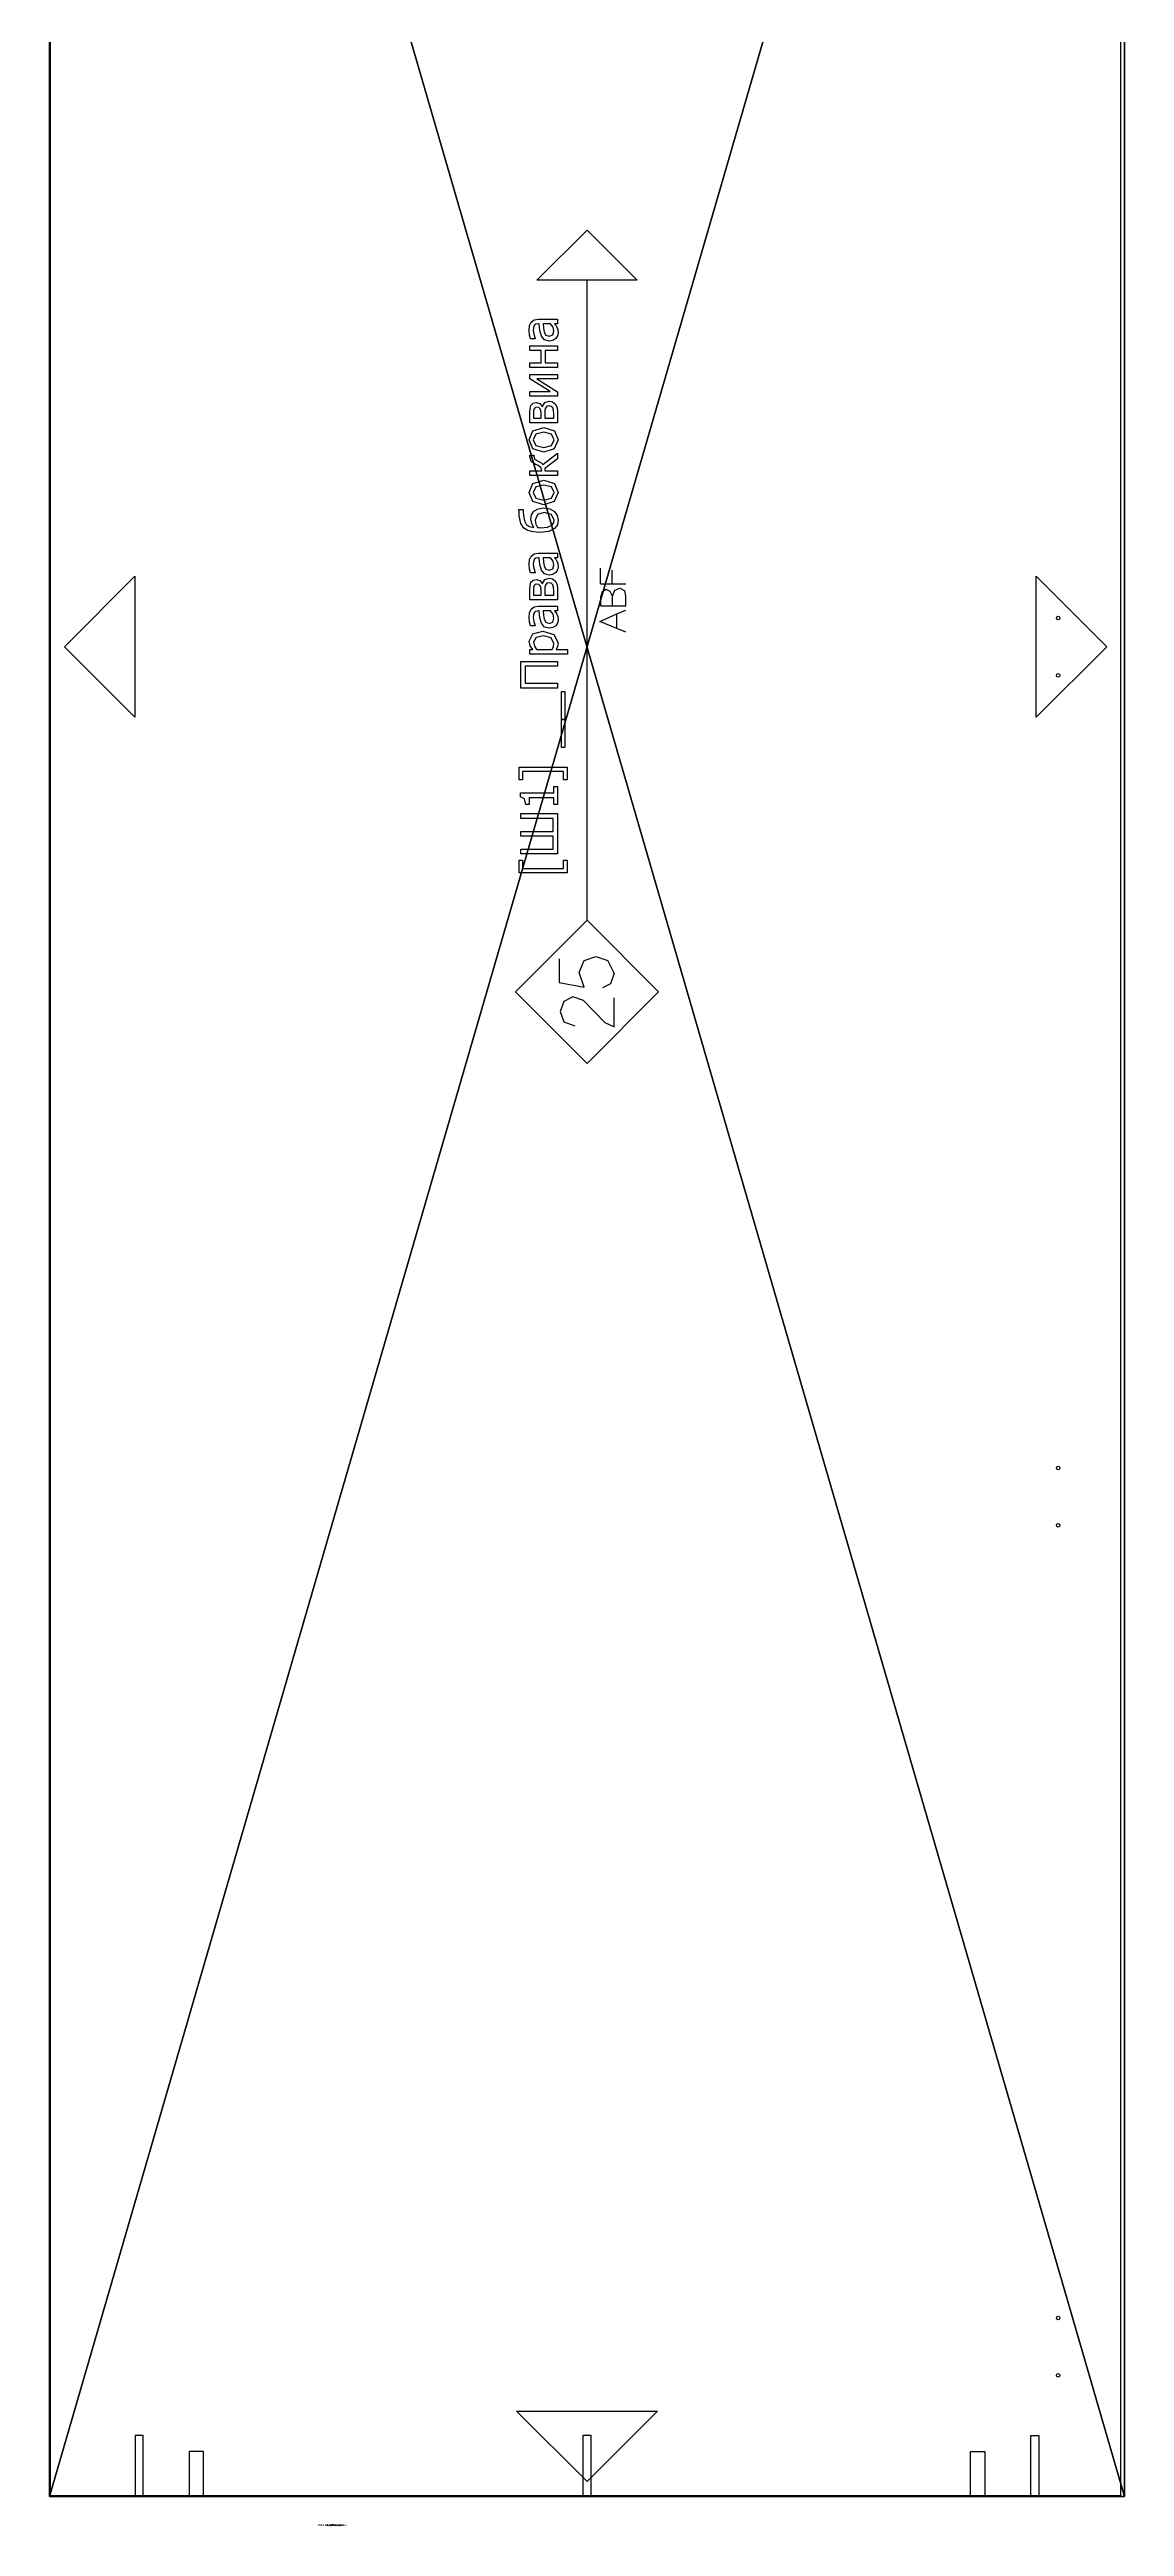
# Model space of a CAD drawing. Header units: millimetres. Extents: x -45532 to 18, y -11338 to 4436.
# Drawn here: x -41444 to -40844, y -17 to 1365 of the extents above; entities that cross this region are included whole.
import ezdxf

# ---------------------------------------------------------------- set-up
doc = ezdxf.new("R2010")
doc.units = ezdxf.units.MM
doc.header["$LTSCALE"] = 25.4
doc.layers.get('0').update_dxf_attribs({"true_color": 0xffffff})
for name, color, linetype, true_color in [('-', 216, 'Continuous', 0x770077), ('ABF_cuttingLines', 134, 'Continuous', 0x009987), ('ABF_edgeBanding', 252, 'Continuous', 0x777799), ('ABF_Label', 190, 'Continuous', 0x9900ff), ('DEPTH3.0-ARTICLE46331', 134, 'Continuous', 0x009987), ('DSIDE-4.5', 190, 'Continuous', 0x9900ff), ('DSIDE-8', 22, 'Continuous', 0xcc4400), ('Dside4.5', 134, 'Continuous', 0x009987)]:
    doc.layers.add(name, color=color, linetype=linetype, true_color=true_color)

# ---------------------------------------------------------------- blocks, each defined once
blk = doc.blocks.new('Group546#1')
blk = doc.blocks.new('Group547#1')
blk = doc.blocks.new('Group550#1')
blk = doc.blocks.new('Group551#1')
blk = doc.blocks.new('Group554#1')
at = {"layer": 'DSIDE-4.5', "color": 0, "extrusion": (1.50398e-16, -1, -5.39341e-16)}
blk.add_circle((0, -9), 2.25, dxfattribs=at)
at = {"layer": 'DSIDE-8', "color": 0, "extrusion": (1.50398e-16, -1, -5.39341e-16)}
blk.add_circle((-32, -9), 4, dxfattribs=at)
blk = doc.blocks.new('Group555#1')
at = {"layer": 'DSIDE-4.5', "color": 0}
blk.add_polyline3d([(-2.25, 0, 0), (-2.25, -34, 0), (2.25, -34, 0), (2.25, 0, 0), (-2.25, 0, 0)], close=True, dxfattribs=at)
at = {"layer": 'DSIDE-8', "color": 0}
blk.add_polyline3d([(-36, 0, 0), (-36, -25, 0), (-28, -25, 0), (-28, 0, 0), (-36, 0, 0)], close=True, dxfattribs=at)
blk = doc.blocks.new('Group558#1')
at = {"layer": 'DSIDE-4.5', "color": 0, "extrusion": (1.50398e-16, -1, -5.39341e-16)}
blk.add_circle((0, -9), 2.25, dxfattribs=at)
at = {"layer": 'DSIDE-8', "color": 0, "extrusion": (1.50398e-16, -1, -5.39341e-16)}
blk.add_circle((32, -9), 4, dxfattribs=at)
blk = doc.blocks.new('Group559#1')
at = {"layer": 'DSIDE-4.5', "color": 0}
blk.add_polyline3d([(2.25, 0, 0), (2.25, -34, 0), (-2.25, -34, 0), (-2.25, 0, 0), (2.25, 0, 0)], close=True, dxfattribs=at)
at = {"layer": 'DSIDE-8', "color": 0}
blk.add_polyline3d([(36, 0, 0), (36, -25, 0), (28, -25, 0), (28, 0, 0), (36, 0, 0)], close=True, dxfattribs=at)
blk = doc.blocks.new('Group557#2')
blk = doc.blocks.new('Group558#2')
blk = doc.blocks.new('Group560#1')
at = {"layer": 'Dside4.5', "color": 0, "extrusion": (0, 1, 0)}
blk.add_circle((0, -9), 2.25, dxfattribs=at)
blk = doc.blocks.new('Group561#1')
at = {"layer": 'Dside4.5', "color": 0}
blk.add_polyline3d([(2.25, 0, 0), (2.25, -34, 0), (-2.25, -34, 0), (-2.25, 0, 0), (2.25, 0, 0)], close=True, dxfattribs=at)
blk = doc.blocks.new('Group571#1')
blk = doc.blocks.new('Group575#1')
blk = doc.blocks.new('Group577#2')
blk = doc.blocks.new('Group587#2')
at = {"layer": 'DEPTH3.0-ARTICLE46331', "color": 0, "extrusion": (0, 0, -1)}
for centre in [(37, 16), (37, -16)]:
    blk.add_circle(centre, 1, dxfattribs=at)
blk = doc.blocks.new('Group589#2')
at = {"layer": 'DEPTH3.0-ARTICLE46331', "color": 0, "extrusion": (0, 0, -1)}
for centre in [(37, 16), (37, -16)]:
    blk.add_circle(centre, 1, dxfattribs=at)
blk = doc.blocks.new('Group591#1')
at = {"layer": 'DEPTH3.0-ARTICLE46331', "color": 0, "extrusion": (0, 0, -1)}
for centre in [(37, 16), (37, -16)]:
    blk.add_circle(centre, 1, dxfattribs=at)
blk = doc.blocks.new('Group593#1')
blk = doc.blocks.new('Group595#1')
blk = doc.blocks.new('Group#581')
blk = doc.blocks.new('Group#582')
blk = doc.blocks.new('Group1151#1')
at = {"layer": 'ABF_Label', "color": 0}
for p, q in [((-80.15, 7.03), (-80.15, 24.09)), ((-80.15, 24.09), (-75.6, 24.09)), ((-75.6, 22.84), (-78.62, 22.84)), ((-78.62, 22.84), (-78.62, 8.29)), ((-75.6, 24.09), (-75.6, 22.84)), ((-73.42, 10.47), (-73.42, 23.51)), ((-73.42, 23.51), (-71.68, 23.51)), ((-71.68, 23.51), (-71.68, 11.97)), ((-67.15, 11.97), (-67.15, 23.51)), ((-67.15, 23.51), (-65.41, 23.51)), ((-65.41, 23.51), (-65.41, 11.97)), ((-60.88, 11.97), (-60.88, 23.51)), ((-60.88, 23.51), (-59.14, 23.51)), ((-59.14, 23.51), (-59.14, 10.47)), ((-55.84, 21.73), (-53.87, 22.11)), ((-55.84, 20.54), (-55.84, 21.73)), ((-53.48, 20.54), (-55.84, 20.54)), ((-53.87, 22.11), (-53.15, 23.55)), ((-53.48, 11.8), (-53.48, 20.54)), ((-53.15, 23.55), (-51.79, 23.55)), ((-51.79, 23.55), (-51.79, 11.8)), ((-47.17, 22.84), (-47.17, 24.09)), ((-47.17, 24.09), (-42.62, 24.09)), ((-44.15, 22.84), (-47.17, 22.84)), ((-44.15, 8.29), (-44.15, 22.84)), ((-42.62, 24.09), (-42.62, 7.03)), ((-14.65, 10.47), (-14.65, 23.51)), ((-14.65, 23.51), (-5.18, 23.51)), ((-6.91, 21.97), (-12.91, 21.97)), ((-12.91, 21.97), (-12.91, 10.47)), ((-6.91, 10.47), (-6.91, 21.97)), ((-5.18, 23.51), (-5.18, 10.47)), ((-2.67, 6.86), (-2.67, 20.25)), ((-2.67, 20.25), (-1.02, 20.25)), ((-1.02, 20.25), (-1.02, 19.23)), ((-1.02, 19.23), (0.34, 20.15)), ((0.22, 18.64), (-1.02, 17.84)), ((-1.02, 17.84), (-1.02, 12.3)), ((1.57, 18.95), (0.22, 18.64)), ((0.34, 20.15), (1.98, 20.52)), ((3.31, 18.03), (1.57, 18.95)), ((1.98, 20.52), (4.6, 19.19)), ((3.84, 15.43), (3.31, 18.03)), ((4.6, 19.19), (5.54, 15.62)), ((7.36, 20.04), (8.67, 20.33)), ((7.36, 18.37), (7.36, 20.04)), ((7.46, 18.37), (7.36, 18.37)), ((9, 18.86), (7.46, 18.37)), ((8.67, 20.33), (10.35, 20.49)), ((10.34, 19.03), (9, 18.86)), ((11.28, 18.97), (10.34, 19.03)), ((10.35, 20.49), (12.05, 20.33)), ((12.05, 18.7), (11.28, 18.97)), ((12.05, 20.33), (13.29, 19.76)), ((12.54, 18.15), (12.05, 18.7)), ((12.71, 17.22), (12.54, 18.15)), ((13.29, 19.76), (14.09, 18.72)), ((14.09, 18.72), (14.35, 17.16)), ((16.66, 10.47), (16.66, 20.25)), ((16.66, 20.25), (20.25, 20.25)), ((19.86, 18.94), (18.29, 18.94)), ((18.29, 18.94), (18.29, 16.26)), ((20.94, 18.91), (19.86, 18.94)), ((20.25, 20.25), (21.83, 20.18)), ((21.65, 18.71), (20.94, 18.91)), ((22.03, 18.32), (21.65, 18.71)), ((21.83, 20.18), (22.82, 19.85)), ((22.01, 17.03), (22.14, 17.74)), ((22.14, 17.74), (22.03, 18.32)), ((22.82, 19.85), (23.58, 19.1)), ((23.83, 18), (23.44, 16.74)), ((23.58, 19.1), (23.83, 18)), ((26.18, 20.04), (27.49, 20.33)), ((26.18, 18.37), (26.18, 20.04)), ((26.28, 18.37), (26.18, 18.37)), ((27.82, 18.86), (26.28, 18.37)), ((27.49, 20.33), (29.17, 20.49)), ((29.16, 19.03), (27.82, 18.86)), ((30.1, 18.97), (29.16, 19.03)), ((29.17, 20.49), (30.87, 20.33)), ((30.87, 18.7), (30.1, 18.97)), ((30.87, 20.33), (32.11, 19.76)), ((31.36, 18.15), (30.87, 18.7)), ((31.54, 17.22), (31.36, 18.15)), ((32.11, 19.76), (32.91, 18.72)), ((32.91, 18.72), (33.17, 17.16)), ((40.49, 16.69), (40.54, 18.02)), ((40.54, 18.02), (40.79, 19.65)), ((40.79, 19.65), (41.27, 21.21)), ((41.27, 21.21), (42.05, 22.43)), ((42.05, 22.43), (43.67, 23.46)), ((43.48, 18.17), (42.23, 17.53)), ((42.56, 20.36), (42.26, 18.8)), ((42.26, 18.8), (43.64, 19.59)), ((43.15, 21.44), (42.56, 20.36)), ((44.6, 22.19), (43.15, 21.44)), ((44.86, 18.4), (43.48, 18.17)), ((43.64, 19.59), (45.24, 19.91)), ((43.67, 23.46), (46.33, 24)), ((46.45, 22.5), (44.6, 22.19)), ((46.85, 17.57), (44.86, 18.4)), ((45.24, 19.91), (46.76, 19.64)), ((46.33, 24), (47.59, 24.1)), ((47.63, 22.59), (46.45, 22.5)), ((46.76, 19.64), (48.03, 18.8)), ((47.55, 15.18), (46.85, 17.57)), ((47.59, 24.1), (48.61, 24.17)), ((48.61, 22.66), (47.63, 22.59)), ((48.03, 18.8), (48.91, 17.34)), ((48.61, 24.17), (48.61, 22.66)), ((50.26, 15.35), (51.47, 19.16)), ((51.47, 19.16), (54.64, 20.52)), ((52.66, 18.18), (51.96, 15.35)), ((54.64, 19.1), (52.66, 18.18)), ((54.64, 20.52), (57.81, 19.17)), ((56.61, 18.18), (54.64, 19.1)), ((57.3, 15.35), (56.61, 18.18)), ((57.81, 19.17), (59, 15.35)), ((60.69, 10.47), (60.69, 20.25)), ((60.69, 20.25), (62.34, 20.25)), ((62.34, 20.25), (62.34, 15.99)), ((64.2, 17.26), (64.41, 17.77)), ((64.41, 17.77), (64.6, 18.28)), ((64.6, 18.28), (65.67, 19.8)), ((65.67, 19.8), (67.45, 20.25)), ((66.48, 18.55), (65.9, 17.51)), ((67.52, 18.83), (66.48, 18.55)), ((67.45, 20.25), (67.89, 20.25)), ((67.89, 18.83), (67.52, 18.83)), ((67.89, 20.25), (67.89, 18.83)), ((68.93, 15.35), (70.14, 19.16)), ((70.14, 19.16), (73.31, 20.52)), ((71.33, 18.18), (70.63, 15.35)), ((73.31, 19.1), (71.33, 18.18)), ((73.31, 20.52), (76.48, 19.17)), ((75.28, 18.18), (73.31, 19.1)), ((75.98, 15.35), (75.28, 18.18)), ((76.48, 19.17), (77.68, 15.35)), ((79.37, 10.47), (79.37, 20.25)), ((79.37, 20.25), (82.96, 20.25)), ((82.56, 18.94), (81, 18.94)), ((81, 18.94), (81, 16.26)), ((83.64, 18.91), (82.56, 18.94)), ((82.96, 20.25), (84.53, 20.18)), ((84.35, 18.71), (83.64, 18.91)), ((84.73, 18.32), (84.35, 18.71)), ((84.53, 20.18), (85.52, 19.85)), ((84.72, 17.03), (84.84, 17.74)), ((84.84, 17.74), (84.73, 18.32)), ((85.52, 19.85), (86.29, 19.1)), ((86.53, 18), (86.15, 16.74)), ((86.29, 19.1), (86.53, 18)), ((88.77, 10.47), (88.77, 20.25)), ((88.77, 20.25), (90.4, 20.25)), ((94.87, 17.76), (90.26, 10.47)), ((90.4, 20.25), (90.4, 13.07)), ((90.4, 13.07), (94.96, 20.25)), ((94.87, 10.47), (94.87, 17.76)), ((94.96, 20.25), (96.5, 20.25)), ((96.5, 20.25), (96.5, 10.47)), ((98.88, 10.47), (98.88, 20.25)), ((98.88, 20.25), (100.53, 20.25)), ((100.53, 20.25), (100.53, 16.29)), ((104.96, 16.29), (104.96, 20.25)), ((104.96, 20.25), (106.61, 20.25)), ((106.61, 20.25), (106.61, 10.47)), ((109.09, 20.04), (110.4, 20.33)), ((109.09, 18.37), (109.09, 20.04)), ((109.19, 18.37), (109.09, 18.37)), ((110.73, 18.86), (109.19, 18.37)), ((110.4, 20.33), (112.08, 20.49)), ((112.07, 19.03), (110.73, 18.86)), ((113.01, 18.97), (112.07, 19.03)), ((112.08, 20.49), (113.78, 20.33)), ((113.78, 18.7), (113.01, 18.97)), ((113.78, 20.33), (115.02, 19.76)), ((114.27, 18.15), (113.78, 18.7)), ((114.44, 17.22), (114.27, 18.15)), ((115.02, 19.76), (115.82, 18.72)), ((115.82, 18.72), (116.08, 17.16)), ((-129.22, 9.56), (-132.92, 8.17)), ((-125.67, 8.25), (-129.22, 9.56)), ((-118.99, 9.82), (-120.59, 0.95)), ((-110.55, 9.82), (-118.99, 9.82)), ((-59.14, 10.47), (-73.42, 10.47)), ((-71.68, 11.97), (-67.15, 11.97)), ((-65.41, 11.97), (-60.88, 11.97)), ((-55.84, 10.47), (-55.84, 11.8)), ((-55.84, 11.8), (-53.48, 11.8)), ((-49.48, 10.47), (-55.84, 10.47)), ((-51.79, 11.8), (-49.48, 11.8)), ((-49.48, 11.8), (-49.48, 10.47)), ((-35.7, 7.84), (-35.7, 8.98)), ((-35.7, 8.98), (-25.9, 8.98)), ((-25.9, 8.98), (-25.62, 8.98)), ((-25.9, 7.84), (-25.9, 8.98)), ((-25.9, 8.98), (-15.83, 8.98)), ((-25.62, 8.98), (-25.62, 7.84)), ((-15.83, 8.98), (-15.83, 7.84)), ((-12.91, 10.47), (-14.65, 10.47)), ((-5.18, 10.47), (-6.91, 10.47)), ((-1.02, 12.3), (0.09, 11.87)), ((0.13, 10.44), (-1.02, 10.96)), ((-1.02, 10.96), (-1.02, 6.86)), ((0.09, 11.87), (1.14, 11.75)), ((1.41, 10.27), (0.13, 10.44)), ((1.14, 11.75), (3.13, 12.69)), ((4.37, 11.72), (1.41, 10.27)), ((3.13, 12.69), (3.84, 15.43)), ((5.54, 15.62), (4.37, 11.72)), ((6.56, 13.3), (6.99, 15.03)), ((6.8, 12.06), (6.56, 13.3)), ((7.43, 11.06), (6.8, 12.06)), ((6.99, 15.03), (8.35, 16.17)), ((8.39, 10.42), (7.43, 11.06)), ((8.69, 14.57), (8.26, 13.41)), ((8.26, 13.41), (8.74, 12.14)), ((8.35, 16.17), (10.3, 16.69)), ((9.53, 10.2), (8.39, 10.42)), ((9.78, 15.19), (8.69, 14.57)), ((8.74, 12.14), (10.12, 11.71)), ((10.68, 10.32), (9.53, 10.2)), ((11.23, 15.45), (9.78, 15.19)), ((10.12, 11.71), (11.53, 12.05)), ((10.3, 16.69), (12.71, 16.9)), ((11.52, 10.67), (10.68, 10.32)), ((12.71, 15.59), (11.23, 15.45)), ((12.17, 11.09), (11.52, 10.67)), ((11.53, 12.05), (12.71, 12.88)), ((12.71, 11.51), (12.17, 11.09)), ((12.71, 16.9), (12.71, 17.22)), ((12.71, 12.88), (12.71, 15.59)), ((12.71, 10.47), (12.71, 11.51)), ((14.35, 10.47), (12.71, 10.47)), ((14.35, 17.16), (14.35, 10.47)), ((20.51, 10.47), (16.66, 10.47)), ((18.29, 16.26), (20.18, 16.26)), ((20.23, 14.98), (18.29, 14.98)), ((18.29, 14.98), (18.29, 11.78)), ((18.29, 11.78), (19.72, 11.78)), ((19.72, 11.78), (21.1, 11.85)), ((20.18, 16.26), (21.04, 16.31)), ((21.2, 14.94), (20.23, 14.98)), ((22.07, 10.63), (20.51, 10.47)), ((21.04, 16.31), (21.6, 16.55)), ((21.1, 11.85), (21.94, 12.13)), ((21.86, 14.76), (21.2, 14.94)), ((21.6, 16.55), (22.01, 17.03)), ((22.49, 14.22), (21.86, 14.76)), ((21.94, 12.13), (22.47, 12.66)), ((23.32, 11.25), (22.07, 10.63)), ((23.44, 16.74), (22.42, 15.88)), ((22.42, 15.88), (22.46, 15.82)), ((22.46, 15.82), (23.8, 15)), ((22.47, 12.66), (22.64, 13.42)), ((22.64, 13.42), (22.49, 14.22)), ((24.06, 12.17), (23.32, 11.25)), ((23.8, 15), (24.34, 13.43)), ((24.34, 13.43), (24.06, 12.17)), ((25.39, 13.3), (25.82, 15.03)), ((25.62, 12.06), (25.39, 13.3)), ((26.25, 11.06), (25.62, 12.06)), ((25.82, 15.03), (27.17, 16.17)), ((27.21, 10.42), (26.25, 11.06)), ((27.52, 14.57), (27.09, 13.41)), ((27.09, 13.41), (27.56, 12.14)), ((27.17, 16.17), (29.12, 16.69)), ((28.36, 10.2), (27.21, 10.42)), ((28.6, 15.19), (27.52, 14.57)), ((27.56, 12.14), (28.94, 11.71)), ((29.5, 10.32), (28.36, 10.2)), ((30.05, 15.45), (28.6, 15.19)), ((28.94, 11.71), (30.35, 12.05)), ((29.12, 16.69), (31.54, 16.9)), ((30.34, 10.67), (29.5, 10.32)), ((31.54, 15.59), (30.05, 15.45)), ((31, 11.09), (30.34, 10.67)), ((30.35, 12.05), (31.54, 12.88)), ((31.54, 11.51), (31, 11.09)), ((31.54, 16.9), (31.54, 17.22)), ((31.54, 12.88), (31.54, 15.59)), ((31.54, 10.47), (31.54, 11.51)), ((33.17, 10.47), (31.54, 10.47)), ((33.17, 17.16), (33.17, 10.47)), ((40.82, 13.58), (40.49, 16.69)), ((41.84, 11.5), (40.82, 13.58)), ((43.14, 10.51), (41.84, 11.5)), ((42.19, 17.01), (42.18, 16.47)), ((42.18, 16.47), (42.42, 13.99)), ((42.23, 17.53), (42.19, 17.01)), ((42.42, 13.99), (43.11, 12.49)), ((43.11, 12.49), (43.94, 11.81)), ((44.83, 10.2), (43.14, 10.51)), ((43.94, 11.81), (44.89, 11.62)), ((46.5, 10.54), (44.83, 10.2)), ((44.89, 11.62), (46.85, 12.58)), ((47.9, 11.57), (46.5, 10.54)), ((46.85, 12.58), (47.55, 15.18)), ((48.87, 13.19), (47.9, 11.57)), ((49.23, 15.28), (48.87, 13.19)), ((48.91, 17.34), (49.23, 15.28)), ((51.43, 11.58), (50.26, 15.35)), ((54.64, 10.2), (51.43, 11.58)), ((51.96, 15.35), (52.66, 12.56)), ((52.66, 12.56), (54.64, 11.61)), ((54.64, 11.61), (56.61, 12.55)), ((57.81, 11.54), (54.64, 10.2)), ((56.61, 12.55), (57.3, 15.35)), ((59, 15.35), (57.81, 11.54)), ((62.34, 10.47), (60.69, 10.47)), ((62.34, 15.99), (63.43, 16.26)), ((63.16, 14.98), (62.34, 14.98)), ((62.34, 14.98), (62.34, 10.47)), ((66.52, 10.47), (63.16, 14.98)), ((63.43, 16.26), (64.2, 17.26)), ((65.32, 16.32), (64.58, 15.67)), ((64.58, 15.67), (68.57, 10.47)), ((65.9, 17.51), (65.32, 16.32)), ((68.57, 10.47), (66.52, 10.47)), ((70.1, 11.58), (68.93, 15.35)), ((73.31, 10.2), (70.1, 11.58)), ((70.63, 15.35), (71.33, 12.56)), ((71.33, 12.56), (73.31, 11.61)), ((73.31, 11.61), (75.28, 12.55)), ((76.48, 11.54), (73.31, 10.2)), ((75.28, 12.55), (75.98, 15.35)), ((77.68, 15.35), (76.48, 11.54)), ((83.21, 10.47), (79.37, 10.47)), ((81, 16.26), (82.89, 16.26)), ((82.93, 14.98), (81, 14.98)), ((81, 14.98), (81, 11.78)), ((81, 11.78), (82.42, 11.78)), ((82.42, 11.78), (83.8, 11.85)), ((82.89, 16.26), (83.75, 16.31)), ((83.9, 14.94), (82.93, 14.98)), ((84.77, 10.63), (83.21, 10.47)), ((83.75, 16.31), (84.31, 16.55)), ((83.8, 11.85), (84.64, 12.13)), ((84.56, 14.76), (83.9, 14.94)), ((84.31, 16.55), (84.72, 17.03)), ((85.2, 14.22), (84.56, 14.76)), ((84.64, 12.13), (85.17, 12.66)), ((86.02, 11.25), (84.77, 10.63)), ((86.15, 16.74), (85.12, 15.88)), ((85.12, 15.88), (85.16, 15.82)), ((85.16, 15.82), (86.5, 15)), ((85.17, 12.66), (85.34, 13.42)), ((85.34, 13.42), (85.2, 14.22)), ((86.77, 12.17), (86.02, 11.25)), ((86.5, 15), (87.04, 13.43)), ((87.04, 13.43), (86.77, 12.17)), ((90.26, 10.47), (88.77, 10.47)), ((96.5, 10.47), (94.87, 10.47)), ((100.53, 10.47), (98.88, 10.47)), ((100.53, 16.29), (104.96, 16.29)), ((104.96, 14.87), (100.53, 14.87)), ((100.53, 14.87), (100.53, 10.47)), ((104.96, 10.47), (104.96, 14.87)), ((106.61, 10.47), (104.96, 10.47)), ((108.3, 13.3), (108.73, 15.03)), ((108.53, 12.06), (108.3, 13.3)), ((109.16, 11.06), (108.53, 12.06)), ((108.73, 15.03), (110.08, 16.17)), ((110.12, 10.42), (109.16, 11.06)), ((110.42, 14.57), (110, 13.41)), ((110, 13.41), (110.47, 12.14)), ((110.08, 16.17), (112.03, 16.69)), ((111.27, 10.2), (110.12, 10.42)), ((111.51, 15.19), (110.42, 14.57)), ((110.47, 12.14), (111.85, 11.71)), ((112.41, 10.32), (111.27, 10.2)), ((112.96, 15.45), (111.51, 15.19)), ((111.85, 11.71), (113.26, 12.05)), ((112.03, 16.69), (114.44, 16.9)), ((113.25, 10.67), (112.41, 10.32)), ((114.44, 15.59), (112.96, 15.45)), ((113.91, 11.09), (113.25, 10.67)), ((113.26, 12.05), (114.44, 12.88)), ((114.44, 11.51), (113.91, 11.09)), ((114.44, 16.9), (114.44, 17.22)), ((114.44, 12.88), (114.44, 15.59)), ((114.44, 10.47), (114.44, 11.51)), ((116.08, 10.47), (114.44, 10.47)), ((116.08, 17.16), (116.08, 10.47)), ((-132.92, 8.17), (-134.33, 4.33)), ((-125.3, 1.19), (-133.16, -6.37)), ((-124.06, 5.04), (-125.67, 8.25)), ((-125.3, 1.19), (-124.06, 5.04)), ((-120.59, 0.95), (-115.46, 2.82)), ((-115.46, 2.82), (-111.18, 0.95)), ((-111.18, 0.95), (-109.8, -3.14)), ((-96.85, 0), (129.87, 0)), ((-75.6, 7.03), (-80.15, 7.03)), ((-78.62, 8.29), (-75.6, 8.29)), ((-75.6, 8.29), (-75.6, 7.03)), ((-47.17, 7.03), (-47.17, 8.29)), ((-47.17, 8.29), (-44.15, 8.29)), ((-42.62, 7.03), (-47.17, 7.03)), ((-25.9, 7.84), (-35.7, 7.84)), ((-25.62, 7.84), (-25.9, 7.84)), ((-15.83, 7.84), (-25.9, 7.84)), ((-1.02, 6.86), (-2.67, 6.86)), ((-133.16, -6.37), (-134.69, -9.66)), ((-119.4, -8.3), (-120.84, -5.47)), ((-115.71, -9.66), (-119.4, -8.3)), ((-115.71, -9.66), (-111.18, -7.4)), ((-109.8, -3.14), (-111.18, -7.4)), ((6.49, -10.57), (8.95, -4.58)), ((8.95, -4.58), (11.61, -10.57)), ((14.53, -4.88), (17.96, -4.88)), ((14.53, -4.88), (14.53, -8.98)), ((19.51, -5.38), (17.96, -4.88)), ((17.96, -8.98), (19.55, -8.25)), ((20.29, -6.84), (19.51, -5.38)), ((19.55, -8.25), (20.29, -6.84)), ((22.27, -4.79), (22.27, -8.97)), ((22.27, -4.79), (27.81, -4.79)), ((-134.69, -9.66), (-124.39, -9.66)), ((5.21, -13.72), (6.49, -10.57)), ((6.49, -10.57), (11.61, -10.57)), ((11.61, -10.57), (13.01, -13.72)), ((14.53, -8.98), (14.53, -13.72)), ((14.53, -8.98), (17.96, -8.98)), ((14.53, -13.72), (17.96, -13.72)), ((17.96, -8.98), (20.04, -9.9)), ((17.96, -13.72), (19.76, -13.36)), ((20.74, -11.59), (19.76, -13.36)), ((20.04, -9.9), (20.74, -11.59)), ((22.27, -8.97), (27.09, -8.97)), ((22.27, -8.97), (22.27, -13.72))]:
    blk.add_line(p, q, dxfattribs=at)
for points in [[(-96.85, 0, 0), (-122.25, -25.4, 0), (-147.65, 0, 0), (-122.25, 25.4, 0), (-96.85, 0, 0)], [(129.87, 17.78, 0), (147.65, 0, 0), (129.87, -17.78, 0), (129.87, 17.78, 0)]]:
    blk.add_polyline3d(points, close=True, dxfattribs=at)
blk = doc.blocks.new('Group1838#1')
at = {"layer": 'ABF_cuttingLines', "color": 0}
blk.add_polyline3d([(-149.1, 2080.5, 0), (-149.1, 16.9, 0), (448.5, 16.9, 0), (448.5, 2080.5, 0), (-149.1, 2080.5, 0)], close=True, dxfattribs=at)
blk = doc.blocks.new('Group1839#1')
at = {"layer": 'ABF_edgeBanding', "color": 0}
for points in [[(-141.2, 1048.5, 0), (-101.8, 1087.8, 0), (-101.8, 1009.2, 0), (-141.2, 1048.5, 0)], [(440.7, 1048.5, 0), (401.3, 1009.2, 0), (401.3, 1087.8, 0), (440.7, 1048.5, 0)], [(150.5, 24.8, 0), (111.2, 64.1, 0), (189.9, 64.1, 0), (150.5, 24.8, 0)]]:
    blk.add_polyline3d(points, close=True, dxfattribs=at)
blk = doc.blocks.new('___#58')
at = {"color": 0}
for p, q in [((-149.5, 16.5, 18), (-149.5, 2080.5, 18)), ((-149.5, 16.5), (-149.5, 2080.5)), ((-149.5, 16.5, 18), (-149.5, 2080.5, 18)), ((-149.5, 16.5), (-149.5, 2080.5)), ((450.5, 2080.5, 18), (450.5, 16.5, 18)), ((450.5, 2080.5), (450.5, 16.5)), ((450.5, 2080.5, 18), (450.5, 16.5, 18)), ((450.5, 2080.5), (450.5, 16.5)), ((450.5, 16.5, 18), (-149.5, 16.5, 18)), ((450.5, 16.5), (-149.5, 16.5)), ((450.5, 16.5, 18), (-149.5, 16.5, 18)), ((-149.5, 16.5, 18), (-149.5, 16.5)), ((450.5, 16.5), (-149.5, 16.5)), ((-149.5, 16.5, 18), (-149.5, 16.5)), ((450.5, 16.5, 18), (450.5, 16.5)), ((450.5, 16.5, 18), (450.5, 16.5))]:
    blk.add_line(p, q, dxfattribs=at)
at = {"layer": '-', "color": 0, "extrusion": (0, -1, -3.49763e-16)}
ref = blk.add_blockref('Group#582', (151.5, 18, -1686.8), dxfattribs=dict(at, zscale=-1, rotation=90))
ref.add_attrib('Skp_GroupInstanceName', 'ABF_Hole', (0, 0), dxfattribs={"layer": '0', "height": 1})
ref = blk.add_blockref('Group#581', (151.5, 18, -1654.8), dxfattribs=dict(at, zscale=-1, rotation=90))
ref.add_attrib('Skp_GroupInstanceName', 'ABF_Hole', (0, 0), dxfattribs={"layer": '0', "height": 1})
at = {"color": 0, "extrusion": (0, 0, -1)}
ref = blk.add_blockref('Group550#1', (99.5, 2080.5), dxfattribs=dict(at, rotation=180))
ref.add_attrib('Skp_GroupInstanceName', '_ABF_sideDrill', (0, 0), dxfattribs={"height": 1})
ref = blk.add_blockref('Group551#1', (99.5, 2080.5), dxfattribs=dict(at, rotation=180))
ref.add_attrib('Skp_GroupInstanceName', '_ABF_sideDrillDepth', (0, 0), dxfattribs={"height": 1})
ref = blk.add_blockref('Group546#1', (-400.5, 2080.5), dxfattribs=dict(at, rotation=180))
ref.add_attrib('Skp_GroupInstanceName', '_ABF_sideDrill', (0, 0), dxfattribs={"height": 1})
ref = blk.add_blockref('Group547#1', (-400.5, 2080.5), dxfattribs=dict(at, rotation=180))
ref.add_attrib('Skp_GroupInstanceName', '_ABF_sideDrillDepth', (0, 0), dxfattribs={"height": 1})
ref = blk.add_blockref('Group557#2', (-150.5, 2080.5), dxfattribs=dict(at, rotation=180))
ref.add_attrib('Skp_GroupInstanceName', '_ABF_sideDrill', (0, 0), dxfattribs={"height": 1})
ref = blk.add_blockref('Group558#2', (-150.5, 2080.5), dxfattribs=dict(at, rotation=180))
ref.add_attrib('Skp_GroupInstanceName', '_ABF_sideDrillDepth', (0, 0), dxfattribs={"height": 1})
ref = blk.add_blockref('Group595#1', (-450.5, 1997, -18), dxfattribs=dict(at, rotation=180))
ref.add_attrib('Skp_GroupInstanceName', '_ABF_hingeMountingPlate', (0, 0), dxfattribs={"height": 1})
ref = blk.add_blockref('Group575#1', (99.5, 1766.5, -18), dxfattribs=dict(at, rotation=180))
ref.add_attrib('Skp_GroupInstanceName', '_ABF_minifixPlasticBase', (0, 0), dxfattribs={"height": 1})
ref = blk.add_blockref('Group571#1', (-400.5, 1766.5, -18), dxfattribs=dict(at, rotation=180))
ref.add_attrib('Skp_GroupInstanceName', '_ABF_minifixPlasticBase', (0, 0), dxfattribs={"height": 1})
ref = blk.add_blockref('Group577#2', (-150.5, 1766.5, -18), dxfattribs=dict(at, rotation=180))
ref.add_attrib('Skp_GroupInstanceName', '_ABF_screwInside', (0, 0), dxfattribs={"height": 1})
ref = blk.add_blockref('Group593#1', (-450.5, 1522.8, -18), dxfattribs=dict(at, rotation=180))
ref.add_attrib('Skp_GroupInstanceName', '_ABF_hingeMountingPlate', (0, 0), dxfattribs={"height": 1})
ref = blk.add_blockref('Group591#1', (-450.5, 1048.5, -18), dxfattribs=dict(at, rotation=180))
ref.add_attrib('Skp_GroupInstanceName', '_ABF_hingeMountingPlate', (0, 0), dxfattribs={"height": 1})
ref = blk.add_blockref('Group589#2', (-450.5, 574.3, -18), dxfattribs=dict(at, rotation=180))
ref.add_attrib('Skp_GroupInstanceName', '_ABF_hingeMountingPlate', (0, 0), dxfattribs={"height": 1})
ref = blk.add_blockref('Group587#2', (-450.5, 100, -18), dxfattribs=dict(at, rotation=180))
ref.add_attrib('Skp_GroupInstanceName', '_ABF_hingeMountingPlate', (0, 0), dxfattribs={"height": 1})
ref = blk.add_blockref('Group559#1', (99.5, 16.5), dxfattribs=dict(at, rotation=180))
ref.add_attrib('Skp_GroupInstanceName', '_ABF_sideDrillDepth', (0, 0), dxfattribs={"height": 1})
ref = blk.add_blockref('Group555#1', (-400.5, 16.5), dxfattribs=dict(at, rotation=180))
ref.add_attrib('Skp_GroupInstanceName', '_ABF_sideDrillDepth', (0, 0), dxfattribs={"height": 1})
ref = blk.add_blockref('Group561#1', (-150.5, 16.5), dxfattribs=dict(at, rotation=180))
ref.add_attrib('Skp_GroupInstanceName', '_ABF_sideDrillDepth', (0, 0), dxfattribs={"height": 1})
ref = blk.add_blockref('Group558#1', (99.5, 16.5), dxfattribs=dict(at, rotation=180))
ref.add_attrib('Skp_GroupInstanceName', '_ABF_sideDrill', (0, 0), dxfattribs={"height": 1})
ref = blk.add_blockref('Group554#1', (-400.5, 16.5), dxfattribs=dict(at, rotation=180))
ref.add_attrib('Skp_GroupInstanceName', '_ABF_sideDrill', (0, 0), dxfattribs={"height": 1})
ref = blk.add_blockref('Group560#1', (-150.5, 16.5), dxfattribs=dict(at, rotation=180))
ref.add_attrib('Skp_GroupInstanceName', '_ABF_sideDrill', (0, 0), dxfattribs={"height": 1})
at = {"layer": 'ABF_cuttingLines', "color": 0}
ref = blk.add_blockref('Group1838#1', (0, 0, 18), dxfattribs=at)
ref.add_attrib('Skp_GroupInstanceName', '_ABF_cuttingLines', (0, 0), dxfattribs={"layer": '0', "height": 1})
at = {"layer": 'ABF_edgeBanding', "color": 0}
ref = blk.add_blockref('Group1839#1', (0, 0, 18), dxfattribs=at)
ref.add_attrib('Skp_GroupInstanceName', '_ABF_edgeBanding', (0, 0), dxfattribs={"layer": '0', "height": 1})
at = {"layer": 'ABF_Label', "color": 0}
ref = blk.add_blockref('Group1151#1', (150.5, 1048.5, 18), dxfattribs=dict(at, xscale=1.574803149606299, yscale=1.574803149606299, rotation=90))
ref.add_attrib('Skp_GroupInstanceName', '_ABF_Label', (0, 0), dxfattribs={"layer": '0', "height": 1})
at = {"color": 7, "true_color": 0xffffff}
mesh = blk.add_polyface(dxfattribs=at)
corners = [(450.5, 16.5, 18), (-149.5, 2080.5, 18), (-149.5, 16.5, 18), (450.5, 2080.5, 18)]
mesh.append_faces([[corners[k] for k in face] for face in [(0, 1, 2), (1, 0, 3)]], dxfattribs={"vtx0": -1, "color": 7})
at = {"color": 0}
mesh = blk.add_polyface(dxfattribs=at)
corners = [(450.5, 2080.5), (-149.5, 16.5), (-149.5, 2080.5), (450.5, 16.5)]
mesh.append_faces([[corners[k] for k in face] for face in [(0, 1, 2), (1, 0, 3)]], dxfattribs={"vtx0": -1, "color": 0})
mesh = blk.add_polyface(dxfattribs=at)
corners = [(-149.5, 2080.5, 18), (-149.5, 16.5), (-149.5, 16.5, 18), (-149.5, 2080.5)]
mesh.append_faces([[corners[k] for k in face] for face in [(0, 1, 2), (1, 0, 3)]], dxfattribs={"vtx0": -1, "color": 0})
mesh = blk.add_polyface(dxfattribs=at)
corners = [(450.5, 16.5), (450.5, 2080.5, 18), (450.5, 16.5, 18), (450.5, 2080.5)]
mesh.append_faces([[corners[k] for k in face] for face in [(0, 1, 2), (1, 0, 3)]], dxfattribs={"vtx0": -1, "color": 0})
mesh = blk.add_polyface(dxfattribs=at)
corners = [(450.5, 16.5, 18), (-149.5, 16.5), (450.5, 16.5), (-149.5, 16.5, 18)]
mesh.append_faces([[corners[k] for k in face] for face in [(0, 1, 2), (1, 0, 3)]], dxfattribs={"vtx0": -1, "color": 0})
blk = doc.blocks.new('_48501___EGGER_W_1000_ST9___2800207018__THICKNESS_18')
at = {"color": 0}
blk.add_blockref('___#58', (-41294.5, -16.5), dxfattribs=at)

msp = doc.modelspace()

# ---------------------------------------------------------------- block references
at = {"color": 0}
msp.add_blockref('_48501___EGGER_W_1000_ST9___2800207018__THICKNESS_18', (0, 0), dxfattribs=at)

doc.saveas('drawing.dxf')
